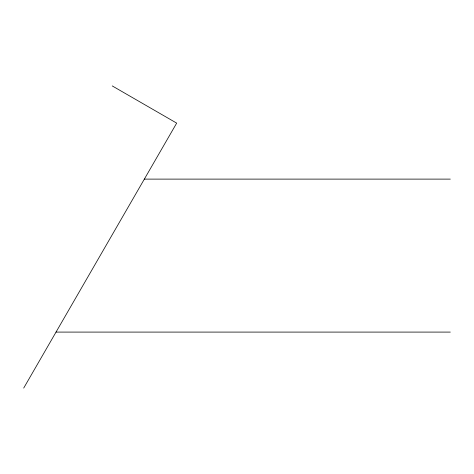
<?xml version="1.0" encoding="UTF-8"?>
<svg xmlns="http://www.w3.org/2000/svg" width="474" height="474" viewBox="0 0 474 474"><rect width="100%" height="100%" fill="white"/><g stroke="black" fill="none" stroke-linecap="round" stroke-linejoin="round"><path stroke-width="0.71" d="M23.7 388.082L176.678 123.122L112.243 85.918M144.351 179.113L450.3 179.113M56.027 332.09L450.3 332.09"/></g></svg>
